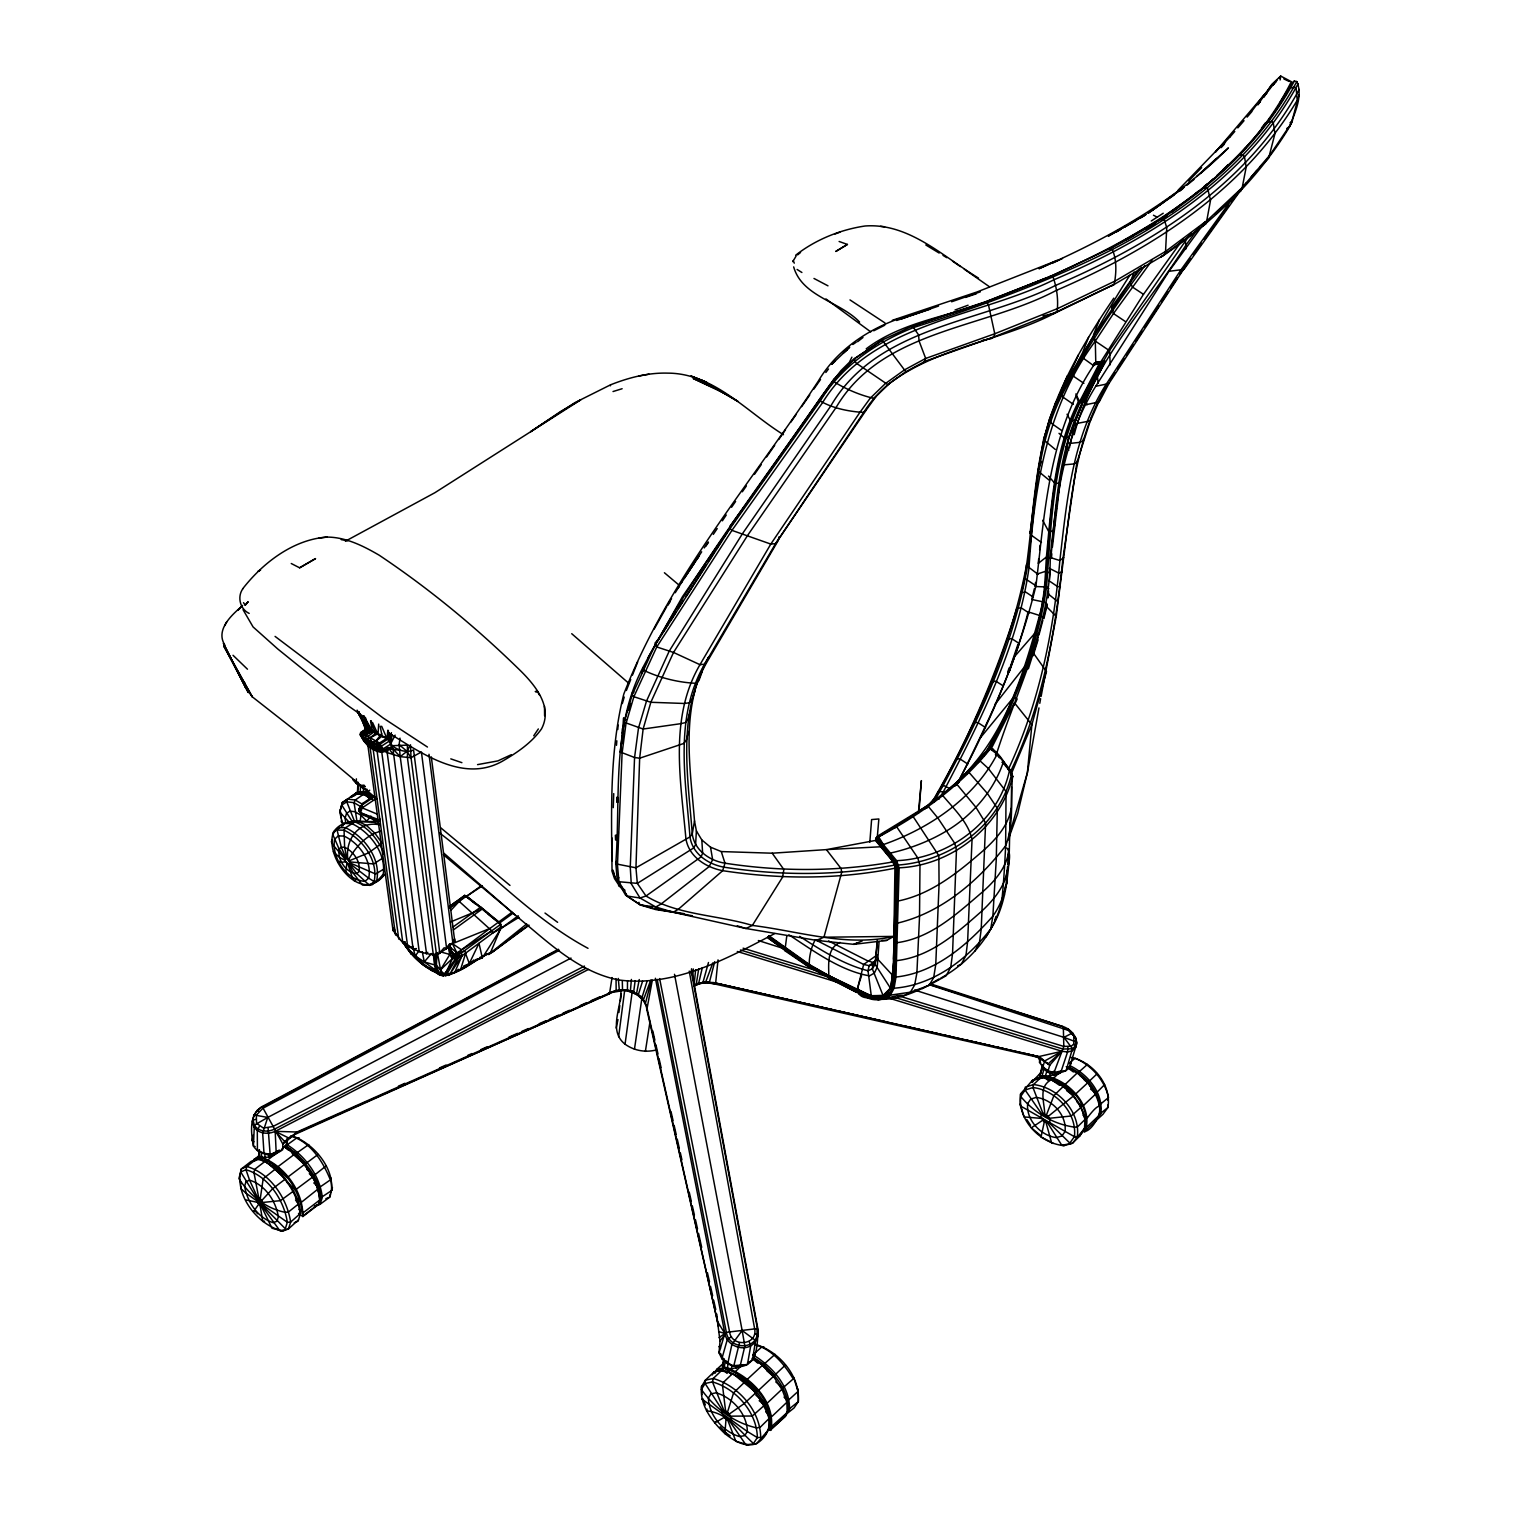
<?xml version="1.0" encoding="UTF-8"?>
<svg xmlns="http://www.w3.org/2000/svg" width="1521" height="1521" viewBox="0 0 1521 1521"><rect width="100%" height="100%" fill="white"/><g stroke="black" fill="none" stroke-linecap="round" stroke-linejoin="round"><path stroke-width="1.5" d="M259.407 1149.667L259.35 1157.69L250.984 1161.474L241.326 1168.946C233.721 1194.879 257.943 1225.451 282.773 1231.097L288.496 1228.892L298.515 1219.823M298.496 1213.378L302.85 1216.534C303.44 1190.772 283.381 1163.869 258.817 1156.321L258.817 1150.294M627.508 980.627L627.413 990.912L636.462 994.069L644.22 1001.198L638.345 995.533L630.34 991.521L631.405 979.448M659.62 978.573L729.605 1332.016C731.696 1347.606 757.838 1345.363 754.682 1328.974L689.241 971.12M623.458 731.544L623.629 717.855L622.431 743.579M714.908 1373.406L716.866 1369.28L723.502 1363.215M877.256 940.396L875.107 964.333L872.351 968.896L868.016 970.74C843.528 964.561 820.922 950.074 799.647 936.385M895.299 908.189L896.097 866.647C892.599 855.486 879.879 849.25 876.058 838.261L878.073 835.828L927.601 805.579L937.887 818.051L954.884 843.566L956.462 850.258L952.545 953.61L950.758 967.28L946.176 975.722C920.718 990.114 887.275 1008.917 858.547 993.65C855.924 986.806 883.131 1005.495 887.408 993.194L891.306 986.083L887.18 993.612C879.918 1003.86 862.692 991.73 858.262 992.833C867.331 997.491 880.146 1002.795 888.758 994.582L892.39 987.87L894.31 976.881L896.877 867.883C893.169 856.209 880.298 849.459 876.077 838.185C917.524 813.906 959.029 786.68 989.106 748.142L992.852 748.864L1010.039 769.645L1012.682 776.566C1000.343 828.051 949.237 866.837 896.877 867.883L895.451 864.156M896.04 909.748L896.496 886.572M896.401 909.786L896.63 898.189M755.918 1344.469C779.398 1351.789 800.331 1376.068 798.316 1401.64L794.076 1407.933L783.79 1416.146M1011.541 786.832L1011.294 808.202C1006.693 844.155 1015.21 884.88 992.871 916.155C967.451 944.788 935.548 972.718 895.983 977.033L892.903 975.189L895.089 916.821M364.394 785.33L360.42 787.06L360.287 791.719L363.367 791.661L363.462 788.677L358.462 784.741L357.511 792.232L357.872 782.079M1094.112 364.26L1096.622 362.207L1104.93 361.39L1084.663 401.563L1078.902 402.761L1076.184 396.087M1110.216 364.812L1109.55 350.495L1190.905 233.15M529.137 925.205L492.956 951.709C475.351 956.538 429.074 1001.445 435.082 953.99M391.41 732.647L389.661 741.335L388.064 739.472L388.387 730.555M612.241 860.753L612.183 838.09M613.248 807.67L613.724 793.62M356.389 778.847L356.218 783.41L365.192 786.813M1085.024 1118.657L1084.435 1129.533L1079.53 1136.263L1072.495 1143.241L1064.054 1145.636C1039.68 1143.507 1016.884 1119.114 1020.572 1094.017L1032.36 1080.366L1040.668 1077.724C1062.514 1079.644 1080.899 1098.466 1084.986 1119.513L1077.914 1126.491L1074.91 1127.194C1053.426 1124.285 1034.527 1113.03 1020.705 1096.47L1020.572 1094.017L1026.276 1088.58M365.23 726.316L365.135 728.407L358.785 711.619M883.226 342.244L882.123 340.096L912.429 326.064L985.779 301.671L1051.201 275.985L1053.083 277.145C1056.924 287.887 1058.559 300.626 1057.038 311.71L1054.566 313.307C1001.274 340.875 937.525 346.94 889.177 383.672C879.214 391.886 870.563 401.487 863.7 412.438L775.596 543.643L704.622 664.183C674.031 717.056 685.553 779.322 689.983 836.892C692.397 853.946 708.444 864.498 724.376 867.236C780.976 875.906 838.679 875.83 894.975 865.012L893.892 936.404L886.591 940.415L853.87 944.351L816.416 940.358L745.917 928.494L673.214 912.258L655.722 909.577L640.569 905.071L625.644 895.204L617.26 880.754L615.72 862.236L617.355 861.114M708.596 657.11C679.735 707.303 690.23 766.223 694.508 820.865L692.264 833.983L689.983 836.892L635.949 867.807L615.758 863.833C620.758 798.392 611.214 728.217 642.756 667.833C692.796 572.714 758.922 486.929 819.933 398.692L833.622 379.566L853.984 358.956L882.123 340.096L905.889 371.808M1006.845 848.015C1014.051 855.81 1004.316 873.035 1006.636 883.359C1004.107 899.386 999.772 915.281 990.722 928.951C967.299 959.333 933.476 985.209 894.082 988.213L891.078 986.521L893.568 963.23M368.12 727.589L360.819 732.533C360.762 739.586 372.227 743.541 378.577 745.081L380.174 744.092L384.129 751.336L380.003 751.602L379.547 743.009L360.819 732.533L360.268 734.833C364.66 743.788 372.797 752.838 383.71 751.792L392.247 746.469M755.861 1395.156L766.28 1404.016L782.022 1389.186L786.87 1402.286L772.06 1416.317L765.69 1411.849M840.01 942.431C825.808 948.781 829.059 966.557 828.793 978.345L856.532 992.243L863.662 964.466L877.389 954.789M616.823 802.347L617.032 797.65M617.716 802.308L617.925 797.612M617.051 801.51L617.279 796.814M618.115 837.139L618.344 832.462M691.333 973.459L691.542 968.782M1009.203 840.295L1010.115 822.956M1294.314 81.088C1254.426 155.503 1184.384 210.24 1110.292 248.436L1108.6 249.311L1160.732 219.157L1203.244 188.11L1207.446 187.92L1210.545 200.183L1206.248 223.587L1161.245 256.802L1164.249 254.939C1214.138 220.963 1258.666 178.318 1289.846 126.3C1294.941 112.535 1303.155 95.804 1296.805 81.545L1294.314 81.088L1292.166 82.552C1274.256 118.315 1246.517 148.963 1216.781 175.58M449.703 973.725L445.596 975.855L456.452 958.724L456.908 952.868L452.421 943.666L449.075 944.465M940.739 978.155C969.733 962.166 994.183 933.685 1001.788 901.231C1003.632 882.807 1004.811 864.308 1005.628 845.809C1014.374 823.583 1010.267 799.114 1012.606 775.843L1010.762 774.607M437.04 953.002L436.394 965.265L438.048 970.949L443.162 975.702L458.163 955.264L500.77 924.236L482.784 908.626L464.742 895.432L448.733 907.01M319.733 1200.031C317.946 1178.186 303.059 1158.717 285.016 1147.119C300.664 1157.557 318.117 1178.243 319.733 1200.031L303.478 1212.522L299.048 1209.366M1049.528 579.767L1050.231 568.892M1082.895 1115.102L1087.477 1117.707C1111.091 1086.089 1097.706 1130.293 1084.093 1131.643C1093.542 1106.68 1067.21 1078.959 1042.779 1076.545L1034.565 1079.169L1032.246 1082.553M1186.095 248.817L1185.334 240.66M694.508 820.865L696.39 830.941L695.591 844.706L693.538 848.034L637.337 883.378L618.914 881.724L617.26 880.754L618.781 877.56M879.1 941.499L877.218 967.09L874.442 972.965L869.499 975.874C839.991 970.645 813.83 950.986 788.867 934.807M893.53 969.39L890.45 988.137L883.055 995.475L871.077 995.704L829.287 975.912L809.761 964.77L768.961 935.795M894.196 958.021L895.147 942.069M894.538 958.078L895.07 948.971M996.027 755.443C1016.503 690.344 1050.46 627.241 1050.231 557.523C1056.258 498.394 1063.616 437.763 1095.709 386.296L1168.965 271.308L1205.012 222.009M1069.225 1067.229C1086.564 1075.499 1102.459 1094.093 1099.303 1114.342L1107.896 1107.535C1111.946 1084.701 1092.42 1061.544 1070.67 1057.342M1107.991 1100.367L1108.277 1095.633M692.682 978.402L693.291 968.953M894.728 828.108L895.489 825.979L896.63 826.721L917.676 857.749L919.977 865.392L919.521 917.049L916.897 972.984L914.691 984.905L910.414 992.186L904.387 995.437C891.629 994.411 879.708 1003.86 867.16 997.643L860.791 990.76L865.012 994.715L860.525 991.046L858.338 992.053M427.8 952.298L426.526 953.591L419.188 951.538L392.95 748.769L387.874 738.75L378.007 734.453L378.691 724.11M926.821 808.335L927.601 805.579M1007.682 864.441L1008.727 848.927M967.014 774.398L967.147 772.345L989.106 748.142L997.32 754.283L995.418 754.416M718.026 959.884L715.573 983.878L704.736 982.699L693.861 984.924M869.822 842.216L871.609 819.572L878.853 818.963L877.294 837.139M877.465 941.157L875.107 964.333L890.45 988.137M990.133 748.085C996.217 751.374 988.916 745.48 988.517 749.492C996.559 746.298 1008.195 768.846 1012.682 776.566M1007.149 871.286L1006.731 883.929M616.48 745.309L616.842 740.803M617.773 729.529L618.153 725.023M956.576 784.646C990.551 721.848 1018.842 655.228 1035.953 585.794L1024.774 578.379L1026.713 564.158C1010.895 648.554 974.277 729.015 931.574 803.069M786.832 935.662L784.855 950.701L809.096 967.147L856.836 992.472L858.262 991.92C857.236 987.3 858.909 983.84 861.608 975.531M1051.448 558.226L1051.81 553.815M1052.38 547.199L1060.878 475.712M621.994 733.046L622.412 728.559M918.475 812.176L921.384 780.615L918.912 812.594M387.855 730.194L387.018 738.75L381.657 726.239M347.739 858.433C337.719 858.833 357.834 871.514 347.739 858.433C345.419 839.402 358.709 820.732 379.261 824.724M1041.105 696.409L1056.239 616.404L1063.692 557.523C1071.392 497.766 1075.879 435.082 1108.657 382.627M695.648 969.695L693.975 986.026L702.968 982.395L714.052 982.661L1038.729 1056.601L1062 1051.277L1067.552 1051.981L1072.305 1050.745L1075.518 1047.779C1079.454 1038.881 1071.64 1029.394 1063.331 1026.694L930.567 983.878M1038.691 558.872L1038.235 563.416L1046.41 557.009C1051.505 504.668 1054.319 450.026 1078.161 402.152L1079.644 401.525L1100.196 361.865L1101.242 364.222L1081.336 402.324L1079.853 402.951C1052.456 459.988 1051.277 524.897 1046.562 586.935C1038.33 643.497 1017.169 698.158 990.076 748.275M1039.642 549.784L1040.098 545.259M253.817 1160.143L259.35 1155.219M1035.953 585.794C1045.383 507.368 1049.167 429.359 1095.766 362.302L1095.31 341.103L1113.467 313.554L1151.967 260.471M254.596 1160.941L258.209 1159.344L256.555 1159.002L246.877 1166.493L241.326 1168.946L240.717 1171.988L256.365 1197.407L257.258 1202.274L261.84 1207.237L264.464 1206.153L260.281 1198.624L263.19 1178.756L275.947 1168.584C288.115 1180.619 299.067 1195.658 300.645 1213.188L298.059 1221.249L294.237 1222.732M1113.79 298.135C1091.489 331.027 1070.613 365.173 1055.802 402.152C1034.793 453.923 1034.071 510.885 1026.542 565.584L1038.102 574.406M364.945 741.259L367.055 743.883L360.534 734.985L360.819 732.533M716.847 1370.231L724.604 1368.577C749.53 1375.745 775.729 1403.161 769.911 1430.272L770.824 1430.367C776.851 1401.64 748.674 1373.919 722.494 1366.447L723.635 1360.078M1054.376 526.627L1054.909 521.988M1055.707 515.03L1056.506 508.052M1057.057 503.413L1059.472 482.537M435.367 954.028L436.394 965.265L443.352 973.421C460.464 975.874 474.666 958.534 490.332 953.116L501.341 926.65L500.77 924.236L488.165 914.159M392.019 734.681L390.973 743.275L392 745.708C397.97 750.157 406.354 753.294 413.56 749.967L439.835 953.173L435.9 953.363L436.337 954.732L439.835 953.173M1041.448 542.465L1030.782 534.822L1030.211 531.704M1084.093 1131.643L1084.91 1131.738C1094.512 1106.356 1067.742 1078.142 1042.893 1075.689L1048.482 1080.766M318.098 1188.966L301.709 1202.027L295.587 1197.521M725.992 1419.264L729.643 1421.184L731.62 1419.911L729.3 1414.036L725.574 1410.842L722.532 1410.499L721.962 1413.218L725.992 1419.264L724.909 1433.638C733.673 1440.539 744.967 1447.897 756.564 1443.6C792.403 1421.508 744.396 1364.318 714.205 1371.752L705.421 1380.136L701.523 1386.544C699.489 1405.271 712.094 1421.451 724.909 1433.638L726.373 1433.181L730.232 1435.881M360.173 821.283L360.933 815.275L355.02 811.758L349.944 811.111L346.465 813.412L345.096 818.26L345.723 822.709M656.159 1049.984C645.436 1052.722 634.029 1050.669 625.055 1044.186C608.115 1030.801 621.309 1007.967 620.948 990.551M618.895 1012.53L619.788 1005.476M620.397 1000.761L621.309 993.688M688.614 731.468L686.275 740.29L683.69 743.503L639.657 758.199L634.561 757.515L620.302 752.001L624.142 720.46L625.911 719.395M618.629 1036.714L624.713 990.019M1280.131 79.967L1280.682 76.05L1291.31 81.659C1243.189 177.729 1143.45 235.128 1048.463 277.164M1030.021 533.263L1038.292 469.571L1041.41 461.433M714.052 982.661L708.653 982.604L1038.006 1057.304L1049.794 1065.137L1048.121 1070.651C1055.175 1073.864 1064.909 1073.826 1069.738 1066.905L1076.735 1043.387L1075.537 1037.436L1068.16 1030.325L928.799 984.543M1047.703 597.563L1048.596 590.947M1048.197 597.753L1048.806 593.285M625.055 1044.186L632.356 990.703M756.812 1336.769L757.382 1328.574L726.354 1332.339L720.022 1341.104L719.034 1352.815L720.688 1353.728C723.502 1362.303 732.495 1367.284 740.841 1366.58C758.104 1364.166 757.268 1343.138 758.047 1329.791L691.58 970.227M426.526 953.591L400.213 756.659L399.129 744.606L400.023 738.141M634.447 1049.357L642.204 996.046M728.16 1363.805L727.285 1368.197L731.354 1368.805L740.328 1366.771L731.905 1365.991L725.536 1360.573L724.205 1367.208M645.379 1051.391L650.056 1021.313M698.728 968.763L696.2 984.581L694.983 985.513M293.42 1136.358C315.493 1144.514 338.423 1172.634 329.734 1197.16L320.056 1204.309L314.258 1206.59M319.771 1199.27L319.068 1204.043L302.85 1216.534C301.462 1193.453 284.294 1164.383 259.35 1157.69L262.772 1160.751M332.985 835.732L333.65 831.778C344.868 815.75 364.736 823.945 380.212 820.656M612.05 977.547L609.503 993.802L296.595 1132.898L282.83 1144.001L282.716 1149.667C274.141 1156.663 259.578 1155.865 253.437 1146.073C251.003 1133.164 248.626 1114.266 262.182 1106.566L558.454 949.256M635.151 980.608L633.592 992.605M1068.16 1030.325L1068.369 1029.147L1075.746 1038.634M448.334 945.587C449.417 949.998 448.657 957.945 454.608 958.99L456.908 952.868L491.758 930.795L459.304 901.497L449.436 907.353M1035.592 582.391L1034.869 586.517L1046.562 586.935L1048.901 588.741M1038.957 707.93L1027.378 772.763L1017.701 813.45L1009.355 836.512M1039.794 703.291L1040.611 698.671M371.77 798.753L364.793 794.646L355.857 793.335L342.263 802.613L339.81 812.1L342.947 825.979M330.285 1194.118L329.734 1197.16L325.855 1198.681M938.191 792.517C970.569 734.035 996.996 671.997 1016.96 608.096L1021.542 608.077L1029.09 613.039M735.936 1368.292L736.221 1366.809M584.501 966.082L272.791 1126.567L263.38 1128.05L256.555 1123.316L256.308 1115.159L262.753 1108.353L559.424 950.264M652.319 980.17L646.843 1009.64L717.57 1322.072L720.022 1341.104M793.582 1377.189L798.05 1391.43L789.19 1399.491L787.593 1400.119L784.037 1397.115M341.388 826.245L344.468 823.431L351.712 823.564C370.858 832.386 387.551 854.954 382.798 876.628C359.203 903.569 323.593 856.057 333.65 831.778L339.848 827.633M941.442 786.889L943.552 785.444L949.865 788.581M731.354 1368.805L731.905 1365.991M769.265 1417.458L769.417 1428.751L756.564 1443.6L745.879 1444.76L729.643 1421.184L724.186 1417.401L714.642 1422.953L715.516 1421.907M352.131 797.175L350.552 796.871L358.405 791.623L353.005 795.901L358.348 791.681L366.2 792.555L373.425 796.795M722.494 1366.447L724.053 1358.747M1004.43 891.572L1005.761 885.032M765.253 1435.006L769.626 1427.363M1061.829 471.168L1062.761 466.624M1063.711 462.08L1068.883 437.059L1084.036 399.263M1074.187 434.664C1092.534 362.017 1147.48 306.31 1186.342 244.482L1199.061 227.275M287.64 1139.248L286.461 1144.819L281.29 1149.8M1069.396 447.839L1074.758 422.8L1082.781 401.753M610.377 385.802L610.605 384.794C628.743 377.626 648.193 372.531 667.814 373.139C713.862 373.215 747.02 412.248 783.467 434.683M616.157 1028.063L617.982 1019.602M779.056 536.799L778.22 540.525L707.379 661.35C676.788 714.167 688.024 776.394 692.264 833.983C694.47 850.277 709.661 860.753 724.985 863.187C780.748 871.818 837.577 871.723 893.188 861.875L894.975 865.012M253.227 1135.065L251.973 1140.636L253.874 1141.739M955.815 760.101L957.926 758.732L960.873 759.511L967.793 764.074M1021.542 592.334L1024.831 577.543M702.341 967.603L698.614 983.479L695.762 985.418M1043.9 618.61L1047.304 604.464L1044.699 602.183L1031.751 599.483L1034.356 588.684M639.257 979.543L636.462 994.069M1046.809 604.198L1043.425 618.153L1041.429 616.024L1028.101 611.86C1013.48 670.476 986.33 724.966 959.884 778.999C1004.83 735.423 1023.481 674.659 1039.394 615.91C1044.813 596.764 1045.136 576.744 1046.41 557.009L1050.821 558.492C1055.859 505.828 1058.502 450.824 1082.42 402.628L1104.493 360.553M707.018 1409.13L706.581 1410.861C727.551 1412.8 738.959 1430.443 753.446 1443.486L757.344 1437.592C757.021 1412.382 736.202 1388.787 712.474 1381.924L705.079 1383.464L701.39 1389.51C714.946 1408.389 734.016 1422.876 756.964 1427.934L760.31 1427.154L769.056 1418.542C761.888 1396.715 745.005 1375.897 722.038 1370.079L713.235 1378.501L705.421 1380.136L705.079 1383.464L722.532 1410.499L730.726 1416.165L752.306 1416.013L764.512 1405.214L759.188 1400.67M1044.3 1121.947L1049.3 1122.954L1050.174 1120.197L1048.254 1116.338L1042.912 1113.315L1040.668 1116.49L1044.3 1121.947L1041.029 1137.043L1051.467 1142.328M330.894 1177.805L332.015 1190.297L320.741 1197.749L318.554 1204.404L314.79 1205.887M1053.825 531.266L1048.615 531.38L1042.684 520.296M1091.184 418.009L1076.83 462.764L1062.818 559.405C1055.251 632.432 1042.379 705.953 1010.077 772.516M896.668 995.228L1063.806 1046.429L1071.411 1046.163L1073.769 1043.957L1073.864 1037.037M1083.56 438.504L1082.857 441.147L1079.492 442.383L1069.491 443.467M1042.874 620.245L1038.938 634.979L1034.717 633.382L1015.629 655.361M1100.025 398.958L1090.443 420.861L1077.343 423.37M1057.646 1074.244C1068.693 1069.263 1043.881 1079.929 1039.908 1075.499L1042.474 1064.643M973.307 723.597L975.455 722.266L978.383 722.912L985.513 727.532M708.482 962.508L702.968 982.395L696.352 983.707M821.093 940.358L816.416 940.358L823.945 937.221L841.645 872.56L841.189 868.681L826.416 849.612L772.212 853.205L721.277 851.57L710.516 847.178L701.827 839.953L696.39 830.941M1071.069 1062.152L1069.738 1066.905L1067.761 1067.286M361.257 734.434L360.401 733.008L364.013 741.259L367.055 743.883M714.718 961.671L709.28 982.737L704.641 982.034L700.953 983.288L705.421 982.737L712.855 962.869M690.363 710.953L687.929 719.471L685.211 722.684L680.248 723.749L643.136 729.034L624.161 722.266L632.09 695.097L654.981 645.208L730.061 528.471L820.237 400.993C841.493 366.048 876.419 342.32 913.874 327.433C981.767 306.139 1048.615 281.328 1112.326 249.501C1186.646 211.115 1256.764 156.207 1296.805 81.545M727.494 1412.172L733.597 1392.837L745.328 1381.467M362.435 804.286L355.249 800.027L347.529 799.095L346.75 801.795L354.754 821.929M651.406 980.304L645.227 1004.107L643.345 1000.096L650.741 980.17M1009.05 836.018L1027.378 772.763L1031.884 724.68L1046.505 671.56L1033.082 652.661M241.307 1186.285L240.679 1188.376L245.889 1193.129L287.336 1222.276L290.644 1222.085L300.645 1213.188M622.317 703.577L624.218 697.055M628.572 710.288L630.569 703.463M1053.711 1075.613L1059.11 1071.259M341.617 820.142L341.179 821.682L344.411 823.85M1049.908 421.906L1055.802 402.152M1049.395 1076.241L1050.251 1073.389L1054.376 1071.031M739.529 1342.606L733.711 1366.2L727.038 1363.462L721.867 1358.747L719.034 1352.815L724.852 1333.518L655.38 978.269M1040.478 1058.54L1039.356 1062.209L1042.836 1067.001L1048.121 1070.651M1039.908 1075.499L1042.855 1065.746C1044.471 1072.02 1051.848 1075.271 1057.836 1073.598M1041.619 1070.556L1042.874 1066.392M1042.113 1075.575L1044.128 1068.845M1045.402 1075.993L1046.733 1071.545M1081.222 1107.193L1071.183 1116.015L1049.528 1118.258L1041.524 1113.714L1025.116 1090.006L1025.249 1087.173L1033.539 1084.549L1040.668 1077.724L1041.98 1078.066L1032.36 1080.366M451.528 957.489L453.695 954.104L465.008 951.024L465.54 953.458L460.749 969.067L448.239 975.436M1033.139 655.76L1038.025 639.961M1077.571 460.35L1076.83 462.764L1073.446 463.981L1063.255 464.913M1038.235 637.223L1028.386 668.765L1024.222 667.149L994.791 704.66M642.565 981.254L638.307 994.715L642.965 998.27L641.767 998.27L647.186 980.874M994.696 920.547L995.989 916.441M445.292 974.239L453.828 955.568L439.246 951.519M1018.747 644.999L1009.412 671.426M694.831 691.295L692.112 699.698L689.336 702.74L684.507 703.482L650.836 702.284L633.877 696.713L632.09 695.097L632.109 693.158L633.896 692.093M1298.972 94.967L1291.5 123.011L1270.187 154.667L1242.22 187.596L1207.636 220.07L1165.542 251.459L1115.425 280.872L1058.16 308.307L994.772 333.764L925.681 358.443L904.615 369.812L885.222 383.71L870.145 398.312L859.574 412.837L770.805 544.081L699.964 664.677C668.898 717.893 680.781 780.615 685.895 838.546C688.709 856.646 705.896 867.483 722.703 870.677C780.064 879.404 838.584 879.632 895.584 868.073L893.188 861.875L875.488 840.448L826.416 849.612L881.02 846.76M375.63 798.886L362.188 807.879L360.572 812.727L361.39 814.286L376.352 820.541M331.008 1191.951L332.453 1187.616M346.921 863.015L345.685 872.731M320.741 1197.749C319.087 1175.999 303.211 1159.078 286.613 1146.587L287.222 1144.819L297.013 1137.784L299.39 1138.012M990.855 681.959L995.913 681.218L1003.233 685.857M1009.602 668.974L1017.91 644.41M1096.147 377.702L1095.861 376.314M1043.045 315.893L1054.566 313.307L1114.209 284.351C1116.338 273.286 1116.965 260.186 1112.326 249.501L1110.292 248.436L1049.661 276.803L984.391 302.432L911.402 326.692L912.429 326.064L918.589 334.886L919.045 340.951L925.681 358.443L924.293 362.131M1298.154 83.636C1247.334 178.508 1150.808 238.588 1054.262 279.617C976.615 318.098 871.799 322.072 822.367 402.932L731.943 530.373L656.749 646.957L633.877 696.713L625.968 723.692L622.089 753.199L617.469 864.955L618.914 881.724L627.127 896.04L640.569 905.071L655.779 906.991L673.214 912.258L678.423 909.197L722.703 870.677L724.985 863.187L721.277 851.57M1190.582 258.589L1108.904 383.558L1099.227 401.905L1086.184 404.643M701.98 672.054L698.976 680.457L696.2 683.328C678.328 682.53 658.859 677.758 642.756 669.829L642.756 667.833L644.505 666.768L641.862 673.1M934.122 799.571L938.419 791.281L943.229 792.023C980.037 721.562 1017.454 647.661 1028.957 568.246C1034.166 488.526 1046.334 406.829 1095.31 341.103L1093.466 334.981L1099.493 319.657M1007.663 672.149L1009.241 667.795M1008.537 672.263L1010.115 667.909M1008.822 672.016L1010.381 667.681M708.938 657.091L704.622 664.183L699.964 664.677L673.518 652.452L656.749 646.957L654.962 643.155L659.239 638.117M1046.543 1114.722L1053.92 1095.557L1063.502 1086.241M369.527 728.996L362.302 733.806L362.397 736.468L366.466 739.035L369.698 738.084L377.588 751.26L382.36 751.564L383.425 748.674L390.84 743.997M1048.387 425.975L1043.824 438.162L1038.14 471.13L1049.509 480.427M1067.438 375.649L1049.699 418.408L1043.672 439.797L1055.27 449.436M1078.351 355.001L1049.509 420.138L1051.829 423.618L1061.62 430.481M1088.58 337.32L1082.477 352.967L1061.069 393.483L1063.274 397.323L1073.332 404.301M792.764 261.65L796.053 256.155M626.367 690.496L630.721 679.507M632.451 675.115L637.679 661.92M1299.238 89.435C1248.057 184.003 1152.253 244.254 1055.783 285.321C980.551 323.155 877.446 325.836 830.808 405.955L742.533 533.586L669.259 651.045L646.52 701.029L638.497 728.008L634.561 757.515L630.264 867.179L631.253 883.739L640.018 897.998L655.779 906.991L661.008 904.082L709.166 866.59L712.646 859.65L710.516 847.178M1008.214 769.607C1038.976 704.052 1053.521 632.318 1059.871 560.527C1066.848 500.238 1072.438 437.497 1105.748 384.927L1180.467 270.548L1232.885 197.92M1134.058 272.107L1130.236 282.488L1093.143 336.921L1071.963 372.702L1074.149 376.714L1083.884 383.33M1010.666 775.444L1031.884 724.68L1014.412 702.797L991.046 749.093M1006.598 639.39L1011.617 638.573L1019.013 643.364M361.39 814.286L358.69 810.579L359.127 808.64L363.272 802.993L374.185 795.711M770.253 1430.234L785.007 1416.203L787.118 1411.716L785.577 1416.336L769.911 1430.272M454.779 972.318L461.966 955.853L501.341 926.65M1083.066 401.354L1068.94 437.763L1059.396 483.051L1055.023 483.507L1048.52 476.054M896.097 866.647L893.511 959.067L896.668 960.626C930.966 956.709 957.374 932.544 982.224 910.718C994.582 899.082 1006.826 884.062 1007.529 866.666M1014.317 705.212L1017.131 699.033L1013.861 697.017L980.265 737.913M242.79 588.817C237.029 596.878 240.071 609.237 249.178 613.4M1063.692 557.523L1059.871 560.527L1050.231 557.523M242.561 605.434L238.132 610.054L242.067 606.138C231.667 614.883 215.317 629.903 224.766 644.942M469.305 963.534L478.982 943.305L482.328 957.888L475.255 960.416L460.749 969.067L469.305 963.534L465.54 953.458M332.3 839.668L331.312 841.74L333.517 845.467L345.172 859.251M851.893 357.169L849.402 362.283L840.904 370.706L827.785 387.855L746.735 503.394M894.975 921.137L897.922 923C941.67 912.6 978.668 880.659 1005.628 845.809L1006.065 791.547L988.175 768.295L978.992 759.93L978.535 762.515M395.137 735.137L390.973 743.275L392.247 748.18L400.213 756.659L411.031 757.705L421.412 751.982L446.623 948.534L439.018 953.61L444.17 947.811L446.623 948.534M894.348 940.967L897.295 942.659C931.765 937.83 957.736 912.961 983.174 891.382C995.666 880.241 1007.187 866.552 1009.05 849.364M1096.565 377.208L1084.302 400.974L1078.902 402.761C1051.41 459.817 1050.098 524.745 1045.307 586.821C1036.714 645.474 1014.659 702.227 985.703 753.732M226.705 621.861L224.728 625.663M856.817 989.696C854.327 991.597 858.224 993.935 855.943 990.798L809.077 965.607L768.238 936.594M895.527 899.538L898.531 900.926C932.354 893.854 959.599 871.229 984.981 849.098C997.035 837.995 1008.537 824.819 1011.294 808.202M383.349 750.766L387.133 752.61L389.262 747.667L392.095 747.191L391.791 748.617L386.676 748.598L413.123 949.123L420.119 951.747M1097.63 375.25L1105.007 361.599L1101.242 364.222L1096.261 363.576M882.826 996.293L885.336 998.784L890.393 995.133L894.082 988.213L895.983 977.033L899.158 868.035L896.649 860.696L878.815 839.136L879.195 836.588C921.004 814.153 960.473 786.072 990.323 748.788L991.331 748.484M1078.484 1072.343L1087.534 1064.358M887.408 993.194L890.393 995.133L910.414 992.186L929.16 985.418L933.685 977.509L935.757 964.58L939.065 884.595L938.837 855.734L913.151 816.587L911.383 816.511M798.107 1389.015L798.316 1401.64L787.897 1410.024C789.133 1391.715 776.318 1376.22 763.789 1364.337L775.045 1354.355M634.143 992.053L623.458 990.532L611.404 992.548L293.705 1134.951L296.329 1132.289L611.347 992.262C625.264 985.285 645.17 993.175 646.843 1009.64M974.752 951.309L979.41 942.849L981.216 929.274L985.608 823.07L975.95 807.328L956.671 784.037L955.53 783.429L942.107 794.78C953.097 808.088 968.097 821.91 972.052 839.25L967.622 941.594L965.968 955.492L961.367 964.162L957.622 965.835M318.041 1154.439L305.816 1163.565L296.234 1153.355L308.744 1144.553M1085.157 397.266L1087.401 393.255M1092.724 383.862L1095.006 379.756M654.201 629.048L666.768 606.556M647.908 657.966L654.829 645.684M657.148 641.596L682.53 596.593L744.035 507.254M1102.953 362.131L1109.55 350.495M941.271 795.464L943.229 792.023M983.802 755.899L996.179 734.244L997.947 734.472M259.331 1126.358L257.296 1130.597L257.429 1150.656L258.741 1150.675C264.863 1154.781 273.514 1155.18 279.598 1150.789C274.807 1156.302 266.403 1158.812 259.407 1156.587L253.912 1159.268M325.836 1166.132L313.858 1175.619L306.767 1169.345M1183.262 238.778L1143.488 294.333L1101.033 361.542L1095.766 362.302M242.619 588.893C262.696 563.017 293.306 539.347 327.072 537.084C345.894 537.16 363.196 545.906 379.09 555.146C428.561 588.209 474.685 626.215 517.33 667.662C533.13 682.796 553.872 705.706 541.476 728.939C531.456 743.066 516.646 752.952 501.854 761.508C462.612 783.144 420.975 752.591 388.558 732.913M378.007 880.659L382.893 874.518M986.007 936.917L990.722 928.951L992.871 916.155L996.293 859.061L997.32 808.221L987.471 793.582L968.972 772.345L967.812 771.717L954.884 784.056L954.751 786.205L959.333 781.775M667.89 605.301L670.229 601.403M678.404 587.752L681.902 581.897M449.988 944.902L451.433 951.785L440.558 969.771L441.052 974.847C425.348 968.725 411.24 956.899 403.046 942.031M1259.312 102.496L1271.233 85.67L1276.956 80.442M712.246 1374.965L714.205 1371.752L723.597 1370.383L727.152 1373.406M714.889 1372.512L716.866 1369.28L724.757 1367.588L731.563 1374.471M1280.15 102.325L1288.496 88.826M669.126 602.563L671.56 598.628M675.229 592.734L678.879 586.84M681.332 582.923L701.675 551.8M1263.875 97.306L1266.328 93.427M1268.78 89.549L1274.275 83.712M348.765 859.384C355.838 846.779 366.181 834.972 380.668 831.226M482.898 956.975L501.15 928.266L518.281 915.775M996.92 754.587C973.288 799.837 926.251 830.162 880.583 845.543M663.061 632.166L668.137 624.237M670.685 620.283L675.761 612.355M678.309 608.381L683.385 600.453M685.914 596.498L706.238 564.785M708.786 560.812L713.862 552.884M716.41 548.929L721.486 541.001M724.015 537.027L730.365 527.122M1021.523 592.41L1025.972 592.239L1033.348 597.145M1272.64 85.309L1275.073 81.583M277.411 1167.082L294.808 1154.021M318.611 1203.967L304.2 1215.07M684.393 578.113L699.337 555.45M1109.722 380.573L1114.931 372.702M1117.517 368.747L1124.019 358.899M1126.624 354.944L1133.126 345.096M1135.712 341.141L1142.214 331.293M1144.819 327.338L1159.116 305.645M1161.702 301.709L1168.204 291.842M1170.809 287.906L1177.311 278.039M1179.897 274.103L1185.106 266.213M533.738 735.803L538.339 728.958M704.261 547.921L708.14 542.122M713.311 534.384L717.209 528.567M722.38 520.828L726.258 515.011M746.735 1379.851L762.572 1365.174L773.505 1376.372L782.003 1389.643M785.254 1415.994L789.494 1409.701C790.255 1386.182 771.927 1366.333 752.952 1354.793L761.888 1346.865L763.96 1346.941M1257.924 104.797L1260.339 101.223M1263.951 95.861L1271.879 84.32L1280.682 76.05M1266.67 123.049L1269.294 119.132M1064.7 1084.853L1077.305 1072.894C1088.161 1081.184 1096.622 1092.781 1099.493 1106.337M889.177 383.672L876.039 396.468L866.21 410.043L775.596 543.643L770.805 544.081L731.943 530.373L730.061 528.471L729.928 526.266L754.834 492.253M1096.299 1120.293L1086.051 1130.046M1032.17 1081.792L1041.448 1072.02M687.435 573.094L693.994 563.492M696.637 559.652L699.261 555.811M705.82 546.21L708.444 542.37M1097.363 1073.541L1088.599 1081.83L1079.758 1075.328M405.194 941.67L402.818 942.811L393.026 930.453L367.74 744.244M875.164 961.158L872.769 964.656L872.351 968.896L883.055 995.475L887.713 994.373M731.544 507.273L735.594 501.455M742.324 491.777L746.374 485.979M754.454 474.362L761.203 464.685M766.603 456.946L774.683 445.33M778.733 439.512L785.463 429.835M790.863 422.097L796.244 414.358M801.643 406.62L809.742 395.004M813.773 389.186L820.522 379.509M757.553 488.393L780.729 455.501M783.467 451.642L795.73 434.226M798.468 430.367L821.644 397.475L819.933 398.692L820.237 400.993C832.919 408.446 849.193 411.564 863.7 412.438L866.21 410.043M925.148 808.811L934.674 798.05L939.332 798.905M823.013 395.574L835.2 378.482L854.935 358.481L882.123 340.229M1129.875 275.282C1112.992 301.082 1098.105 328.498 1082.192 354.887L1084.34 358.975L1093.694 365.705M1244.235 185.258L1183.965 269.388L1168.965 271.308M1193.32 254.787L1201.533 243.36M1204.271 239.558L1228.892 205.278M1231.63 201.475L1239.843 190.049M742.077 1364.888L735.099 1371.942L757.705 1391.126L773.505 1376.372L766.565 1370.516M451.376 905.641L455.692 901.877M1094.512 1120.901L1100.71 1114.075C1103.961 1093.238 1087.61 1074.111 1069.757 1065.594M475.541 904.063L464.742 895.432L451.053 905.679M1139.001 269.046L1111.68 307.242L1113.467 313.554L1125.388 321.539M1141.396 267.297L1130.236 282.488L1132.365 286.994L1143.488 294.333M253.532 1115.825L257.372 1110.197L258.855 1111.281M1144.819 265.814C1114.113 306.976 1084.853 349.507 1061.753 395.479C1034.888 448.429 1035.554 509.459 1027.34 567.01C1012.644 650.285 974.999 728.597 933.97 801.947L931.632 802.308M1251.84 111.147L1263.932 94.929L1266.803 93.446M418.959 951.005L415.233 955.968C420.614 965.759 431.717 969.923 441.052 974.847L443.352 973.421M825.827 372.493L828.489 368.976M1257.905 104.569L1260.472 101.185M1265.586 94.397L1270.586 87.857M1261.479 128.068L1265.605 122.612M285.321 1140.769L282.83 1144.001L262.182 1106.566L256.992 1110.862M282.412 1148.355L286.461 1144.819L286.556 1139.153L293.971 1134.476M448.106 945.986L454.76 941.347L454.646 938.875L453.41 940.339M984.562 754.796L990.133 748.693M433.238 954.028L434.74 964.979L438.048 970.949L436.907 972.394L439.892 975.132L443.162 975.702M1276.499 80.328L1273.039 84.701L1275.929 82.077M979.429 760.519L981.863 757.477M1039.527 1074.472L1040.991 1072.628M381.676 733.787L375.763 741.126L372.151 741.944L366.466 739.035L365.23 735.575L372.113 730.118M785.463 1365.002L774.531 1375.326L754.074 1358.082M370.934 816.112L366.751 821.093L360.933 815.275M258.817 1156.321L259.863 1155.066M1243.608 186.075L1246.536 182.596M1250.946 177.368L1256.821 170.428M1259.768 166.949L1268.704 157.975L1274.959 133.582L1273.362 123.41L1271.879 121.433L1267.525 121.965M363.272 802.993L359.127 808.64L359.964 810.294M1266.347 92.268L1215.355 152.157L1229.995 136.586L1178.072 190.22M438.048 970.949C422.458 967.945 411.05 954.637 403.084 941.803L407.723 948.686L415.233 955.968L424.302 961.899L431.489 953.515M1062.285 571.706L1058.749 573.075L1049.395 568.36M1220.869 147.594L1225.508 142.214M1230.128 136.833L1234.767 131.452M1237.847 127.878L1244.026 120.691M1247.106 117.117L1251.745 111.736M1242.657 151.282L1245.699 147.784M437.44 953.173L440.558 969.771L455.121 955.968L461.966 955.853L461.49 953.382L456.908 952.868L448.999 946.195M245.166 605.13L248.189 601.708L245.204 605.187L243.531 602.658M464.742 895.432L451.148 910.052M384.129 751.336C376.428 748.75 367.398 742.438 361.066 736.012M269.065 1156.911L269.027 1155.352L273.229 1154.781L279.446 1150.161L269.027 1155.352L261.555 1152.576L261.555 1157.177M339.62 861.266L338.384 862.597L346.028 861.78M1188.642 181.037L1201.628 167.633M1221.116 147.537L1224.367 144.172M290.492 1137.157L289.351 1138.316L275.187 1131.339C268.019 1134.685 258.247 1133.829 253.76 1126.643L252.353 1121.319L254.159 1114.988L267.753 1117.441L571.04 958.078M858.414 989.43L857.141 989.848L871.286 995.856L883.34 995.628L890.774 988.251L893.454 976.292L878.035 959.504L876.134 953.724M1223.131 169.534L1228.074 164.724M1289.96 122.935L1292.508 120.463L1289.846 126.3L1286.804 128.505M293.629 1191L280.434 1200.658L263.266 1202.408L256.365 1197.407L260.281 1198.624M1059.472 1085.272L1051.372 1079.72C1037.968 1086.564 1044.49 1102.136 1044.661 1113.657M835.01 361.18L831.74 364.318L849.726 347.111L843.185 353.366M704.451 1383.768L701.523 1386.544L701.98 1394.681M385.554 874.024L371.885 884.899L362.511 885.089L353.442 873.434L348.955 864.517M1095.519 1094.169L1082.743 1106.185L1077.039 1101.945M1203.149 225.507L1210.07 219.005M1215.26 214.138L1236.003 194.65M1203.244 188.11L1213.397 178.718M1060.593 1071.316L1053.369 1078.522L1075.043 1094.569L1087.781 1082.724L1084.245 1079.948M1196.647 176.455L1215.659 159.097M1200.544 173.413L1217.884 157.595M473.963 959.941L469.913 963.649L463.772 965.93M1095.785 1120.825L1102.953 1114.285L1107.896 1107.535L1107.706 1105.102M1215.906 159.078L1228.417 147.898C1174.611 201.532 1108.01 238.493 1038.976 268.723L1057.342 260.376L977.147 291.918L892.295 320.323M795.711 255.186C815.408 239.729 840.238 229.671 865.031 226.002C908.931 222.693 943.628 257.03 978.535 278.096M1069.301 1063.255L1075.119 1058.141C1091.489 1065.308 1104.626 1079.929 1108.524 1097.535L1099.892 1104.607M454.019 973.25L458.639 969.314M747.495 1362.911L752.382 1360.325L755.405 1341.788L757.99 1336.122L757.382 1328.574L691.352 971.52M380.858 877.978L383.976 875.355M797.555 254.92L800.54 252.467M1192.996 195.658L1198.472 191.133M1203.929 186.608L1207.579 183.604M1179.631 191.228L1183.224 188.262M1186.817 185.315L1193.985 179.421M876.039 396.468L873.776 398.331C860.259 395.308 845.923 389.129 833.983 381.809L833.622 379.566L835.2 378.482M526.703 923.95L490.332 953.116L528.281 925.3M852.825 989.087L858.262 991.92L808.849 966.025L767.991 936.974M382.265 735.993L375.763 741.126L382.36 751.564M857.578 341.712L862.977 337.491M376.809 732.552L369.698 738.084L377.17 734.092M275.947 1168.584L264.92 1161.455L255.224 1168.965L253.855 1172.045L258.665 1197.464M844.022 352.226L847.197 349.773M377.17 814.096L362.188 807.879L358.69 810.579L360.572 812.727L377.55 819.249M445.767 949.009L454.76 941.347L431.318 756.907M522.502 929.141L492.956 951.709L488.735 954.542L486.625 953.781M1161.303 220.089L1166.721 216.001M1172.14 211.913L1179.364 206.457M489.914 928.456L461.49 949.788L452.421 943.666L489.914 928.456L511.874 912.315M278.894 1151.055L267.62 1160.105L287.184 1177.558L304.561 1164.421L292.127 1153.412M878.815 839.136L876.818 841.208L896.116 865.164C948.439 862.236 1000.115 826.055 1011.807 773.295L1010.324 772.364M367.302 736.772L374.717 731.392M1148.089 213.301L1184.194 187.102M1152.043 210.563L1163.489 202.274M1167.291 199.498L1184.441 187.045M491.758 930.795L492.348 933.229L501.15 928.266L499.363 923.152L512.691 913.456M876.952 841.113L876.058 838.261L878.073 835.828L883.416 844.706M453.144 926.916L480.788 907.067M453.334 929.939L482.784 908.626L450.368 922.049M465.635 896.953L481.377 885.697M466.11 896.572L482.271 885.906M864.327 995.418L867.921 997.757C856.722 998.042 855.41 985.646 865.563 994.848M1151.283 220.982L1163.223 213.244M718.996 1337.624L724.852 1333.518L717.551 1321.54L646.159 1004.411M1148.184 213.111L1174.079 195.087M852.882 344.487L856.247 342.168M384.3 868.814L375.573 874.005L350.514 863.148M382.303 858.376L373.615 863.928L350.267 861.951M362.226 731.772L367.702 728.065M449.513 908.113L466.624 896.078L498.945 921.897M361.257 732.875L368.938 727.703M347.529 799.095L342.263 802.613L339.81 812.1L348.556 821.53M374.679 796.586L360.914 805.75L362.188 807.879M360.534 734.985L362.302 733.806M353.842 796.034L357.283 793.753L364.793 794.646L370.002 798.772M369.717 790.198L365.896 793.316L371.2 797.498M297.907 1132.042L275.187 1131.339L276.195 1152.804M380.174 744.092L387.684 739.206M387.056 738.141L379.547 743.009L378.577 745.081L372.151 741.944L373.596 743.769M1237.733 193.015L1240.813 191.019L1242.22 187.596L1246.193 167.12L1244.52 156.91L1243.056 154.838L1238.759 155.218M381.79 745.936L390.403 740.385M866.21 348.822C906.554 318.326 959.333 315.855 1004.221 294.751M621.994 749.245L620.302 752.001M1290.302 87.971L1294.77 87.172L1296.234 89.112L1297.204 100.31C1243.379 190.962 1150.865 249.634 1056.106 290.492C983.46 329.068 881.705 329.62 836.037 407.571L747.591 535.43L673.518 652.452L650.836 702.284L643.136 729.034L639.657 758.199L635.949 867.807L637.337 883.378L646.007 896.002C677.967 915.357 717.342 914.805 752.363 925.433C799.152 931.194 846.684 947.298 893.892 936.404L823.945 937.221M381.296 751.868L388.368 747.476M1279.218 77.932L1280.321 77.229M740.328 1366.771L743.807 1364.603M876.514 959.865L869.156 965.664L868.016 970.74L871.286 995.856M501.15 928.266L518.984 917.334M363.462 734.453L371.333 729.643M847.387 244.425L835.79 251.44L847.425 244.444L839.117 241.478M1116.661 231.838L1120.597 229.5M1124.532 227.161L1146.169 214.309L1108.315 236.116L1136.225 220.374M1111.471 286.043L1164.249 254.939L1165.542 251.459L1166.759 227.656L1164.383 220.051L1160.732 219.157M922.41 988.574L926.08 986.426M929.749 984.296L938.932 978.954M299.637 567.808L315.569 558.587L299.599 567.808L291.252 563.511M774.74 933.571C727.19 958.515 674.525 987.357 618.952 979.98C586.098 973.706 559.253 952.184 534.384 931.118L443.314 854.688M1140.218 218.092L1144.191 215.83M452.06 944.161L452.954 943.666L428.998 754.283M1125.711 240.033L1133.658 235.66M1145.579 229.101L1155.523 223.644M374.641 730.441L362.397 736.468L368.139 745.955L378.824 751.545M984.391 302.432L985.779 301.671L987.509 302.926L988.593 305.474L994.772 333.764L993.745 337.016L991.559 338.48L982.319 340.457M454.798 903.094L460.16 900.223M264.312 1106.071L557.979 950.017M1049.661 276.803L1051.201 275.985M585.718 968.402L274.598 1129.095C267.943 1132.385 258.646 1131.966 254.349 1125.16L253.075 1120.236L255.509 1119.38M588.513 969.409L275.187 1131.339L285.283 1142.157M731.449 1336.674L727.285 1339.583L721.867 1358.747L723.236 1359.014M835.01 234.006L839.915 232.181M345.381 541.21L434.854 492.728L580.756 399.833L560.66 411.469L530.658 431.679L574.862 402.666L610.605 384.794M873.738 330.798L884.766 325.209M854.935 358.481L854.612 360.971L856.437 363.291L887.827 384.623L905.832 371.732L925.471 361.104L993.745 337.016L1057.038 311.71L1114.209 284.351M896.668 320.494L938.514 306.063M896.477 863.225L896.61 864.574M1051.962 263.399L1062.495 258.494M511.284 754.72L497.861 760.899L477.556 764.626M403.673 941.974L407.248 948.191L408.902 947.45L403.673 941.974L405.289 946.024L415.689 957.47M263.989 1153.279L262.658 1132.955L267.753 1117.441L254.349 1125.16L253.437 1146.073L255.186 1146.606M398.407 1086.165L404.909 1083.294M439.55 1067.932L446.052 1065.042M467.688 1055.441L472.023 1053.521M480.693 1049.68L487.176 1046.79M508.832 1037.189L517.482 1033.348M521.817 1031.428L528.319 1028.557M539.137 1023.747L545.64 1020.876M549.956 1018.956L558.625 1015.115M562.96 1013.195L569.443 1010.305M580.281 1005.514L586.764 1002.624M591.099 1000.704L599.749 996.863M1108.904 383.558L1095.709 386.296M862.293 940.853L853.87 944.351L858.243 942.659M1006.37 293.952L1046.372 278.001M355.933 879.918L354.146 880.64L352.283 877.446L347.948 863.966M456.452 958.724L461.966 955.853L450.007 973.991L458.296 958.002L456.908 952.868L453.695 954.104L451.433 951.785L456.452 958.724L454.608 958.99M968.078 305.208L955.017 310.018M349.659 860.62L368.519 852.882L382.056 843.147L374.926 833.242L366.637 825.618L358.481 821.435L347.948 821.815M988.422 748.769L990.228 748.085M932.183 985.323L1063.331 1026.694L1063.806 1046.429L1054.072 1072.4L1066.126 1070.594L1072.457 1048.749L1063.94 1037.36L914.558 990.038M377.132 751.317L402.818 942.811L413.123 949.123L416.431 948.553M901.554 318.916L908.208 316.539M896.687 319.486C864.993 331.122 835.58 351.731 818.222 381.258C750.88 483.412 668.46 578.779 623.8 694.07C609.408 751.222 611.385 811.682 612.031 870.126M951.614 301.766L980.323 291.842M1094.321 363.006L1096.622 362.207M1094.074 363.576L1104.93 361.39M362.188 736.107L362.949 739.244L369.147 745.062L379.509 749.853L381.676 749.131M860.392 992.966L858.509 993.251M860.544 993.327L858.243 992.567M351.731 821.302L372.265 821.948L380.364 819.211M910.414 315.741L930.187 309.162M965.341 297.432L976.33 293.781M1037.037 574.101L1045.573 571.307L1050.003 573.056M752.724 1355.382L754.948 1354.679M1042.893 1075.689L1034.565 1079.169M733.787 1365.668L747.438 1364.508L750.69 1345.933L749.15 1341.446M613.02 391.543L622.127 388.73M1093.447 365.23L1100.729 362.911L1079.929 402.4L1075.841 393.958M883.34 995.628L889.994 993.593M727.837 1363.215L731.886 1344.469L742.153 1330.495L674.506 974.296M1075.309 1137.48L1079.53 1136.263L1084.492 1128.411L1072.495 1143.241L1061.829 1145.294L1047.931 1123.373L1042.588 1120.331L1031.333 1127.822L1040.345 1135.293M476.054 959.428L482.328 957.888L480.218 957.165M880.564 996.331L875.906 997.814L878.035 999.829L884.5 998.613L889.557 995.019L893.226 988.175L895.128 977.071L897.979 868.168L895.413 861.647L877.655 839.991L876.971 837.577L878.454 837.71M363.367 791.661L367.055 790.92L367.093 789.342L363.462 788.677M649.011 374.185L638.877 376.01M894.006 861.913L896.649 860.696C948.458 858.357 998.746 822.101 1009.583 770.044L1011.94 775.235M392 745.708L407.4 745.138L407.457 757.857L433.333 954.865L425.766 953.42M318.973 538.111L327.072 537.084M264.616 1221.249L262.753 1221.458L260.224 1206.058M1001.921 762.249C1002.434 763.029 1004.354 761.603 1003.252 762.325C995.647 785.083 980.836 804.685 962.413 819.838C941.29 837.101 912.296 848.699 887.294 853.718M856.247 991.635L808.887 966.481L768.01 937.525M370.934 742.685L372.588 745.119L374.432 745.005L360.268 734.833M318.554 1204.404L320.056 1204.309L322.319 1197.464C319.961 1175.714 305.341 1156.359 287.222 1144.819M719.224 1325.666L717.95 1325.723L716.79 1314.106M623.078 989.867L618.781 990.057L627.926 990.095L622.526 989.905L622.298 980.703M432.725 954.732L436.489 954.561L411.031 757.705L410.48 744.796L406.963 751.336L400.213 756.659L387.133 752.61M399.776 750.271L389.148 748.807L393.407 754.891M704.641 982.034L708.729 981.996M881.895 940.415L886.591 940.415M771.47 1426.584L787.194 1412.553L786.87 1402.286M372.265 821.948L379.718 823.717M809.742 967.166C808.126 960.93 810.902 946.918 815.351 939.769L863.662 964.466L869.156 965.664L872.769 964.656L875.583 961.671L872.541 962.318L867.521 960.778L828.546 940.948M807.86 965.892L768.105 938.096M1086.051 1127.783L1098.77 1115.711M828.793 978.345L835.847 981.292M857.141 989.981L829.287 975.912M358.785 713.368L365.877 727.513L387.152 738.541L390.764 742.419M383.425 748.674L380.079 746.659L375.25 746.222M431.432 970.474L436.432 970.816L424.302 961.899L422.268 951.766M537.578 691.713L535.259 691.523L537.597 691.77L539.613 695.249M880.526 226.306L884.595 226.762M361.199 786.072L356.218 783.41L353.005 779.589L357.435 783.771M392.95 748.769L392.247 748.18M1053.369 1143.412L1051.714 1143.184L1046.163 1123.011M1060.403 586.859L1057.323 586.422L1048.672 580.528M1061.829 1145.294L1064.054 1145.636M684.412 913.703L654.543 908.721L692.435 915.794M341.179 539.613L347.72 540.773M875.488 840.448L879.214 841.151M371.561 748.085L365.154 738.807M423.104 964.542L430.481 968.592M373.919 749.625L366.466 739.035M376.352 750.785L372.588 745.119M1059.719 1072.381L1060.726 1072.59L1067.552 1051.981L1067.913 1047.037M717.551 983.574L773.086 996.198M777.706 997.244L833.223 1009.868M837.862 1010.914L886.439 1021.96M904.957 1026.162L939.655 1034.052M944.275 1035.117L953.534 1037.208M965.094 1039.832L992.852 1046.144M997.491 1047.208L1006.731 1049.3M1025.249 1053.521L1038.121 1056.639L1048.102 1063.882L1062 1051.277L884.899 996.863M357.397 711.752L366.808 727.57M365.858 727.342L367.778 728.312M412.628 947.545L407.628 946.195L381.467 749.853M383.501 736.848L366.846 728.065L357.815 712.056M290.701 1136.016C310.588 1141.72 323.041 1161.683 330.361 1179.897L319.106 1187.654L313.782 1182.92M754.644 1333.86L757.325 1334.601C753.903 1351.294 728.616 1348.138 726.354 1332.339L657.186 979.372M355.857 793.335L357.283 793.753M652.357 908.075L639.257 904.254L638.991 902.314M256.555 1159.002L266.327 1161.721L285.549 1178.87L272.544 1188.814L261.897 1200.373L257.296 1197.027L249.577 1180.163L245.946 1169.687L246.877 1166.493C270.586 1173.471 287.032 1198.415 290.644 1222.085L288.496 1228.892L279.902 1230.774L263.209 1207.674L258.608 1204.328L253.589 1211.553L254.939 1210.754L257.695 1213.758M424.302 961.899L434.74 964.979M743.104 948.191L819.876 971.71M740.423 949.998L829.002 977.204M892.618 996.73L1062.97 1049.053L1072.457 1048.749L1075.442 1046.049L1076.526 1042.075L1063.94 1037.36L1072.647 1032.892L1072.723 1033.881M737.305 951.5L839.478 982.889M755.519 1344.906C772.421 1349.678 784.399 1364.451 793.24 1378.901L782.897 1387.913L775.786 1381.924M737.267 925.814L745.917 928.494L752.363 925.433L782.612 877.085L783.866 869.556L772.212 853.205M718.577 1331.54L724.852 1333.518C727.247 1347.15 746.678 1353.158 755.405 1341.788L754.986 1340.077L742.153 1330.495L744.853 1346.085L740.157 1366.01M758.371 940.548L783.277 948.439M282.773 1231.097L271.993 1228.227L261.84 1207.237M450.786 758.865L461.89 762.667M748.56 1444.95L735.86 1441.3L727.913 1420.595M245.851 1199.936L257.258 1202.274L264.141 1207.294L285.302 1228.702L287.336 1222.276C283.895 1199.879 268.361 1176.322 245.946 1169.687L240.717 1171.988L238.873 1178.566C249.691 1195.316 265.7 1208.587 285.625 1212.408L288.857 1211.667L298.477 1204.005L295.511 1200.012M364.013 715.954L372.36 731.506L379.965 735.156M363.709 716.068L371.181 730.536M400.156 939.522L398.749 939.008L372.949 747.724M376.638 733.521L374.984 732.913L371.143 720.745M701.39 380.136L690.914 375.972L706.79 382.341L701.39 380.136L724.966 393.597L693.101 378.444L719.053 390.213M387.152 738.541L382.151 736.468L380.155 726.163M374.432 745.005L366.903 741.145M376.904 820.085L364.203 814.476L376.6 821.074M433.789 970.949L443.809 975.493L433.789 970.949L439.892 975.132M1064.51 1028.272L1068.141 1029.945M1032.189 1055.099L1040.725 1058.673L1038.729 1056.601L715.25 983.041M1283.895 78.94L1289.257 81.488M359.545 812.195L362.644 813.716M369.945 730.099L373.672 731.962M345.419 860.468L339.487 857.464L333.346 851.722M455.121 955.968L452.745 954.732L452.897 958.534M366.846 728.065L369.223 729.32L357.948 711.657M813.982 278.457L827.975 285.834M876.324 838.927L884.69 832.329M1153.469 215.241L1157.443 217.294M362.854 785.064L364.831 786.129M414.187 949.389L401.487 940.758M380.079 746.659L372.151 741.944M588.019 948.324C532.54 918.589 489.439 870.868 439.74 833.109M1066.221 1066.677L1077.552 1072.951M1051.372 1079.72C1067.799 1087.078 1080.975 1101.793 1084.986 1119.513M857.179 989.03L860.259 990.779M857.312 990.97L860.392 992.738L857.35 990.437M857.293 990.817L860.373 992.567M373.025 797.479L365.896 793.316L358.253 792.403L361.865 795.274M372.569 799.533L363.576 794.266L355.249 800.027L354.051 802.689L357.112 822.253M360.838 806.7L354.051 802.689L346.75 801.795L341.769 805.103L353.138 822.994M864.232 995.552L867.921 997.757M925.795 244.957L939.16 253.056M942.982 255.376L946.803 257.676M859.593 322.053C839.972 301.443 802.213 296.804 793.658 266.897M797.099 269.464L801.89 272.487M427.458 747.039L383.007 717.912L275.073 636.405M849.992 299.922L885.032 322.984M1095.31 341.103L1107.972 349.659M754.283 1357.93L763.789 1364.337M752.077 1358.367L762.572 1365.174M952.545 261.156L960.378 266.517M964.295 269.198L989.487 286.785M1040.668 1063.122L1038.235 1057.057L1039.661 1058.502M362.949 739.244L364.318 740.195M365.82 718.197L347.282 705.174L277.849 649.049L253.075 626.937L243.056 609.712M286.613 1146.587L296.234 1153.355M264.92 1161.455C283.058 1173.204 297.698 1192.597 300.245 1214.423M622.241 887.998L618.534 885.336L623.04 889.519M870.753 331.882L825.922 298.934M544.993 913.056L557.618 922.315M1069.13 1067.495L1076.203 1072.723M1068.027 1068.008L1073.427 1071.982M1090.538 1089.055L1096.128 1093.181L1104.645 1084.549M1066.563 1090.538L1073.655 1095.804L1048.254 1116.338L1042.912 1113.315L1032.968 1087.534L1033.539 1084.549C1057.779 1087.287 1080.423 1111.604 1077.381 1136.529L1074.415 1136.681L1020.363 1105.9L1020.705 1096.47L1025.116 1090.006L1032.968 1087.534C1055.878 1090.139 1077.267 1113.125 1074.415 1136.681L1069.814 1143.032L1049.3 1122.954L1041.334 1118.41L1024.089 1116.908L1020.211 1104.018M768.713 936.176L809.533 965.189L856.722 990.798M768.618 938.115L785.387 950.72M891.344 861.437L896.877 865.696L889.861 855.41M467.004 896.801L499.363 923.152M614.617 990.798L619.389 990.779L618.287 978.421M1083.18 402.19L1084.663 401.563L1083.598 400.27M701.942 1399.13L747.362 1431.527L757.344 1437.592L760.709 1437.364C760.405 1410.708 738.35 1385.726 713.235 1378.501L712.474 1381.924L723.825 1410.252L729.3 1414.036L744.092 1403.655L756.089 1392.552L732.647 1373.501L723.825 1381.943L722.475 1385.194L725.574 1410.842M625.017 890.317L619.009 885.374L614.503 878.587L611.936 871.001M440.52 827.614L509.972 885.412M1079.644 401.525L1083.903 402L1104.379 362.93L1103.428 360.591M611.404 992.548L616.157 990.589L616.043 978.821M377.265 799.228L296.12 731.202L252.22 696.77L245.47 687.416L223.473 643.459M664.411 572.752L678.86 584.958M752.686 1358.804L757.876 1363.196M1047.684 593.551L1058.274 602.012M399.129 744.606L406.963 751.336L411.031 757.705M571.725 633.706L628.629 683.157M444.056 853.357L515.429 915.205M365.534 740.765L361.96 737.495M285.016 1147.119L288.572 1150.275M309.314 1173.68L312.585 1177.083L295.416 1189.897L286.823 1182.235M1059.015 433.333L1064.624 438.2L1068.883 437.059M350.343 864.061L368.69 878.168L374.128 881.553L376.638 880.868C381.353 859.175 364.641 836.607 345.495 827.728L338.27 827.576L332.605 834.116L339.145 849.079L345.343 858.338M405.86 944.94L407.248 948.191L416.583 956.671M1077.305 1072.894L1087.781 1082.724L1095.595 1094.493M427.382 967.356L415.233 955.968L412.666 946.062M247.467 669.202L233.036 655.285M718.92 1346.56L720.574 1348.157M1045.992 606.061L1056.239 616.404M762.211 1365.212L773.333 1376.6M720.174 1426.736L726.373 1433.181M608.419 993.023L609.503 993.802L611.347 992.262M363.861 738.312L361.846 736.506M375.345 743.446L379.509 749.853M1002.662 762.458L1008.727 769.759M1009.811 829.496L1010.305 830.466M996.863 754.682L999.411 757.781M1066.031 446.471L1068.921 450.121M1073.769 1043.957L1075.518 1047.779M349.792 864.536L356.789 873.586L369.546 885.431L374.128 881.553C378.653 860.582 362.53 838.812 344.05 830.219L337.073 830.067L341.293 847.178L345.875 857.863M1040.459 1057.608L1044.642 1061.012L1062 1051.277L1049.794 1065.137L1044.509 1061.487L1042.836 1067.001L1043.767 1067.381L1041.695 1064.529M357.701 711.961L366.618 728.958L357.112 710.136M345.761 857.103L350.781 864.08M449.931 948.553L453.695 954.104L451.205 952.089L449.532 943.952M407.248 948.191L411.278 954.142L406.43 944.161M372.094 817.842L374.413 821.34M1026.713 1119.475L1030.535 1125.255M358.747 711.733L366.599 729.224M1003.974 893.759L1004.468 895.051M363.082 722.076L366.827 729.814M449.475 948.267L452.555 953.363M617.203 879.024L619.579 883.112M621.956 887.199L627.127 896.04L640.018 897.998L646.007 896.002L701.01 856.912L702.626 853.243L701.827 839.953M359.032 712.608L368.272 729.053L363.519 716.315M223.701 645.76L252.22 696.77L223.701 645.76L248.322 692.606L223.473 643.402M395.346 932.582L396.943 935.472L395.479 934.864L369.907 746.127M365.877 727.513L366.618 728.958M1074.758 422.8L1076.088 425.576M1067.058 414.244L1070.765 421.165L1074.986 420.024M372.588 722.608L378.007 734.453M384.224 854.232C378.767 840.543 369.033 827.633 355.058 821.929L345.495 827.728L344.05 830.219L344.621 847.273L346.731 857.901M362.15 805.617L362.911 807.366M793.221 260.547L794.285 263.152M702.911 1398.788L705.383 1404.986M613.286 872.446L615.378 878.511L613.058 870.202M1085.576 400.422L1086.964 404.814M268.114 1128.126L270.111 1154.021M389.49 740.575L389.224 732.59M363.728 722.228L365.135 728.407L364.736 726.411M652.775 1030.896L654.867 1040.117M655.893 1044.718L657.985 1053.92M659.03 1058.54L661.103 1067.742M670.989 1111.49L673.081 1120.692M674.107 1125.293L676.199 1134.514M677.244 1139.115L679.317 1148.317M680.362 1152.937L681.921 1159.839M689.203 1192.065L691.295 1201.286M692.321 1205.887L694.413 1215.089M695.458 1219.709L697.531 1228.911M698.576 1233.512L701.694 1247.334M707.417 1272.659L709.508 1281.861M710.535 1286.481L712.627 1295.683M713.672 1300.284L715.745 1309.505M240.147 1180.049L240.907 1184.194M370.573 720.916L372.36 731.506M340.191 810.009L341.331 818.127M1097.421 376.695L1098.2 383.368M245.071 683.176L245.47 687.416M611.689 852.14L612.222 858.909M449.341 946.081L449.798 954.37M615.378 835.238L615.568 839.972M616.271 835.181L616.461 839.915M615.72 862.236L615.758 863.833M392.988 928L393.026 930.453L394.547 931.156L394.547 929.16M544.499 706.143L544.594 715.726M264.92 1154.572L264.958 1157.519M1027.664 1103.581C1025.915 1119.855 1040.535 1135.579 1056.315 1137.613L1061.867 1136.016L1065.042 1131.586C1066.982 1115.197 1052.152 1099.265 1036.219 1097.402L1030.744 1099.094L1027.664 1103.581M334.601 839.231C331.35 857.179 346.161 880.07 364.926 881.362L368.69 878.168C372.36 860.962 359.127 843.128 343.993 836.056L338.27 835.904L334.601 839.231M339.145 849.079C337.244 859.498 345.875 872.845 356.789 873.586L358.956 871.704C361.047 861.723 353.385 851.399 344.621 847.273L341.293 847.178L339.145 849.079M245.927 1181.741L244.634 1186.304C247.143 1201.78 257.81 1217.884 273.229 1222.694L276.974 1221.23L278.362 1216.743C275.928 1201.172 265.148 1184.821 249.577 1180.163L245.927 1181.741M710.991 1393.844L708.406 1398.046C708.843 1415.443 723.102 1431.584 739.434 1436.565L744.663 1435.653L747.362 1431.527C747.096 1414.017 732.647 1397.647 716.144 1392.818L710.991 1393.844M260.452 570.109L258.266 571.174L260.452 570.109M734.662 399.415L715.573 388.406L737.951 401.449L734.662 399.415"/></g></svg>
